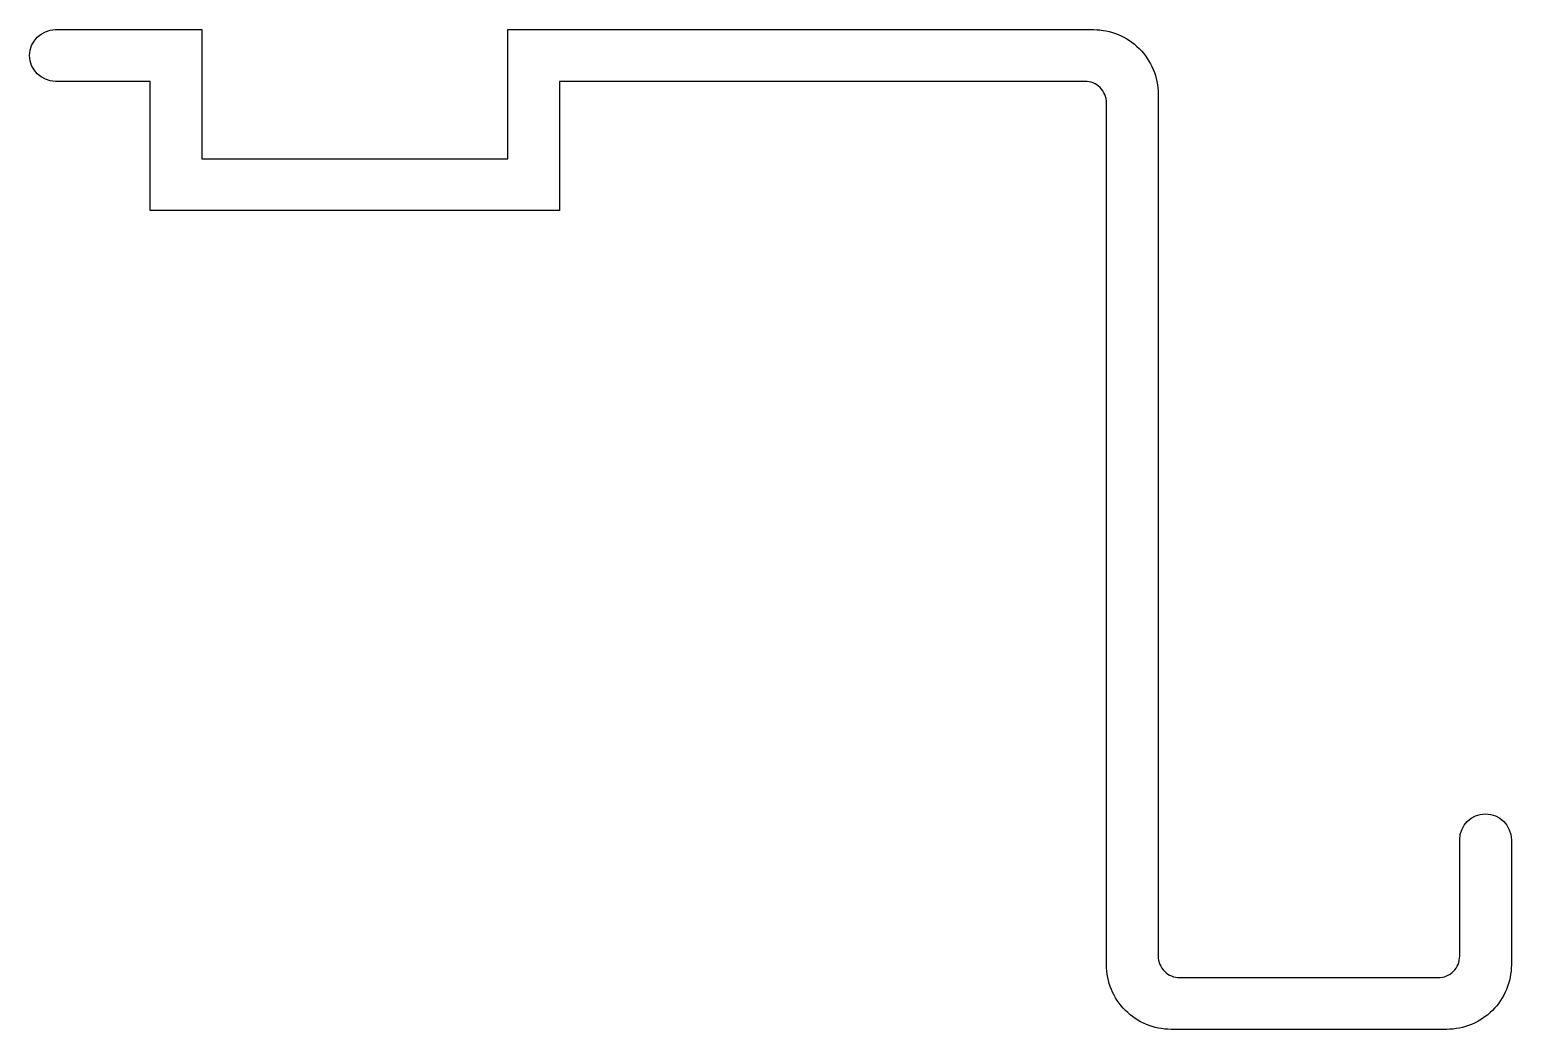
# Model space of a CAD drawing. Extents: x 238.6 to 273, y 236.8 to 260.
import ezdxf

# ---------------------------------------------------------------- set-up
doc = ezdxf.new("R2010")
doc.units = 0
doc.layers.add('ANA', color=220, linetype='CONTINUOUS')

msp = doc.modelspace()

# ---------------------------------------------------------------- linework, layer by layer
at = {"layer": 'ANA'}
msp.add_lwpolyline([(265.305, 237.998), (271.305, 237.998, 0.414214), (271.805, 238.498), (271.805, 241.198, -1), (273.005, 241.198), (273.005, 238.298, -0.414214), (271.505, 236.798), (265.105, 236.798, -0.414214), (263.605, 238.298), (263.605, 258.298, 0.414214), (263.105, 258.798), (250.905, 258.798), (250.905, 255.798), (241.405, 255.798), (241.405, 258.798), (239.205, 258.798, -1), (239.205, 259.998), (242.605, 259.998), (242.605, 256.998), (249.705, 256.998), (249.705, 259.998), (263.305, 259.998, -0.414214), (264.805, 258.498), (264.805, 238.498, 0.414214)], format="xyb", close=True, dxfattribs=at)

doc.saveas('drawing.dxf')
